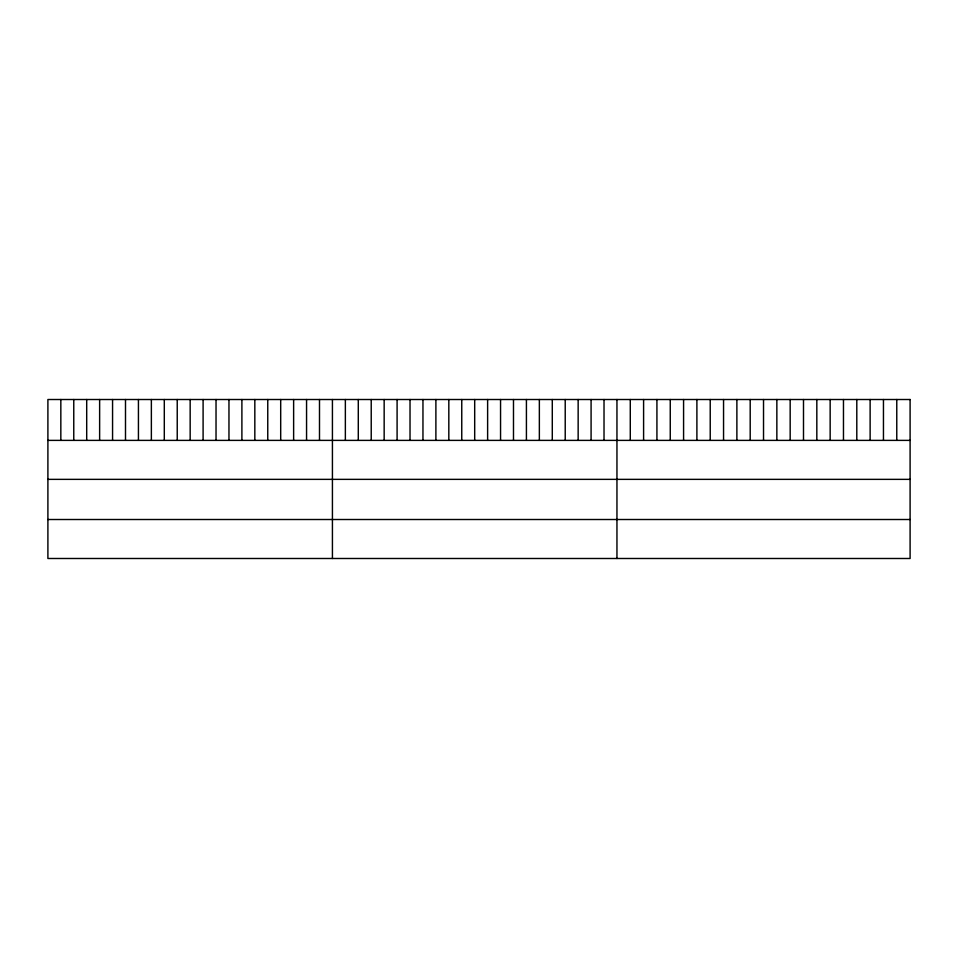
<?xml version="1.0" encoding="UTF-8"?>
<svg xmlns="http://www.w3.org/2000/svg" width="958" height="958" viewBox="0 0 958 958"><rect width="100%" height="100%" fill="white"/><g stroke="black" fill="none" stroke-linecap="round" stroke-linejoin="round"><path stroke-width="1.44" d="M47.9 440.381L910.1 440.381M47.9 479.359L910.1 479.359M47.9 519.511L910.1 519.511M896.772 399.51L896.772 440.381M883.456 399.51L883.456 440.381M870.127 399.51L870.127 440.381M856.799 399.51L856.799 440.381M843.471 399.51L843.471 440.381M830.155 399.51L830.155 440.381M816.827 399.51L816.827 440.381M803.499 399.51L803.499 440.381M790.17 399.51L790.17 440.381M776.854 399.51L776.854 440.381M763.526 399.51L763.526 440.381M750.198 399.51L750.198 440.381M736.882 399.51L736.882 440.381M723.553 399.51L723.553 440.381M710.225 399.51L710.225 440.381M696.897 399.51L696.897 440.381M683.581 399.51L683.581 440.381M670.253 399.51L670.253 440.381M656.925 399.51L656.925 440.381M643.596 399.51L643.596 440.381M630.28 399.51L630.28 440.381M616.952 399.51L616.952 558.49M604.019 399.51L604.019 440.381M591.086 399.51L591.086 440.381M578.153 399.51L578.153 440.381M565.22 399.51L565.22 440.381M552.287 399.51L552.287 440.381M539.354 399.51L539.354 440.381M526.421 399.51L526.421 440.381M513.488 399.51L513.488 440.381M500.555 399.51L500.555 440.381M487.622 399.51L487.622 440.381M474.689 399.51L474.689 440.381M461.756 399.51L461.756 440.381M448.823 399.51L448.823 440.381M435.89 399.51L435.89 440.381M422.957 399.51L422.957 440.381M410.024 399.51L410.024 440.381M397.091 399.51L397.091 440.381M384.158 399.51L384.158 440.381M371.225 399.51L371.225 440.381M358.292 399.51L358.292 440.381M345.359 399.51L345.359 440.381M332.426 399.51L332.426 558.49M319.493 399.51L319.493 440.381M306.56 399.51L306.56 440.381M293.627 399.51L293.627 440.381M280.694 399.51L280.694 440.381M267.761 399.51L267.761 440.381M254.828 399.51L254.828 440.381M241.895 399.51L241.895 440.381M228.962 399.51L228.962 440.381M216.029 399.51L216.029 440.381M203.096 399.51L203.096 440.381M190.163 399.51L190.163 440.381M177.23 399.51L177.23 440.381M164.297 399.51L164.297 440.381M151.364 399.51L151.364 440.381M138.431 399.51L138.431 440.381M125.498 399.51L125.498 440.381M112.565 399.51L112.565 440.381M99.632 399.51L99.632 440.381M86.699 399.51L86.699 440.381M73.766 399.51L73.766 440.381M60.833 399.51L60.833 440.381M910.1 399.51L47.9 399.51L47.9 558.49L910.1 558.49L910.1 399.51"/></g></svg>
